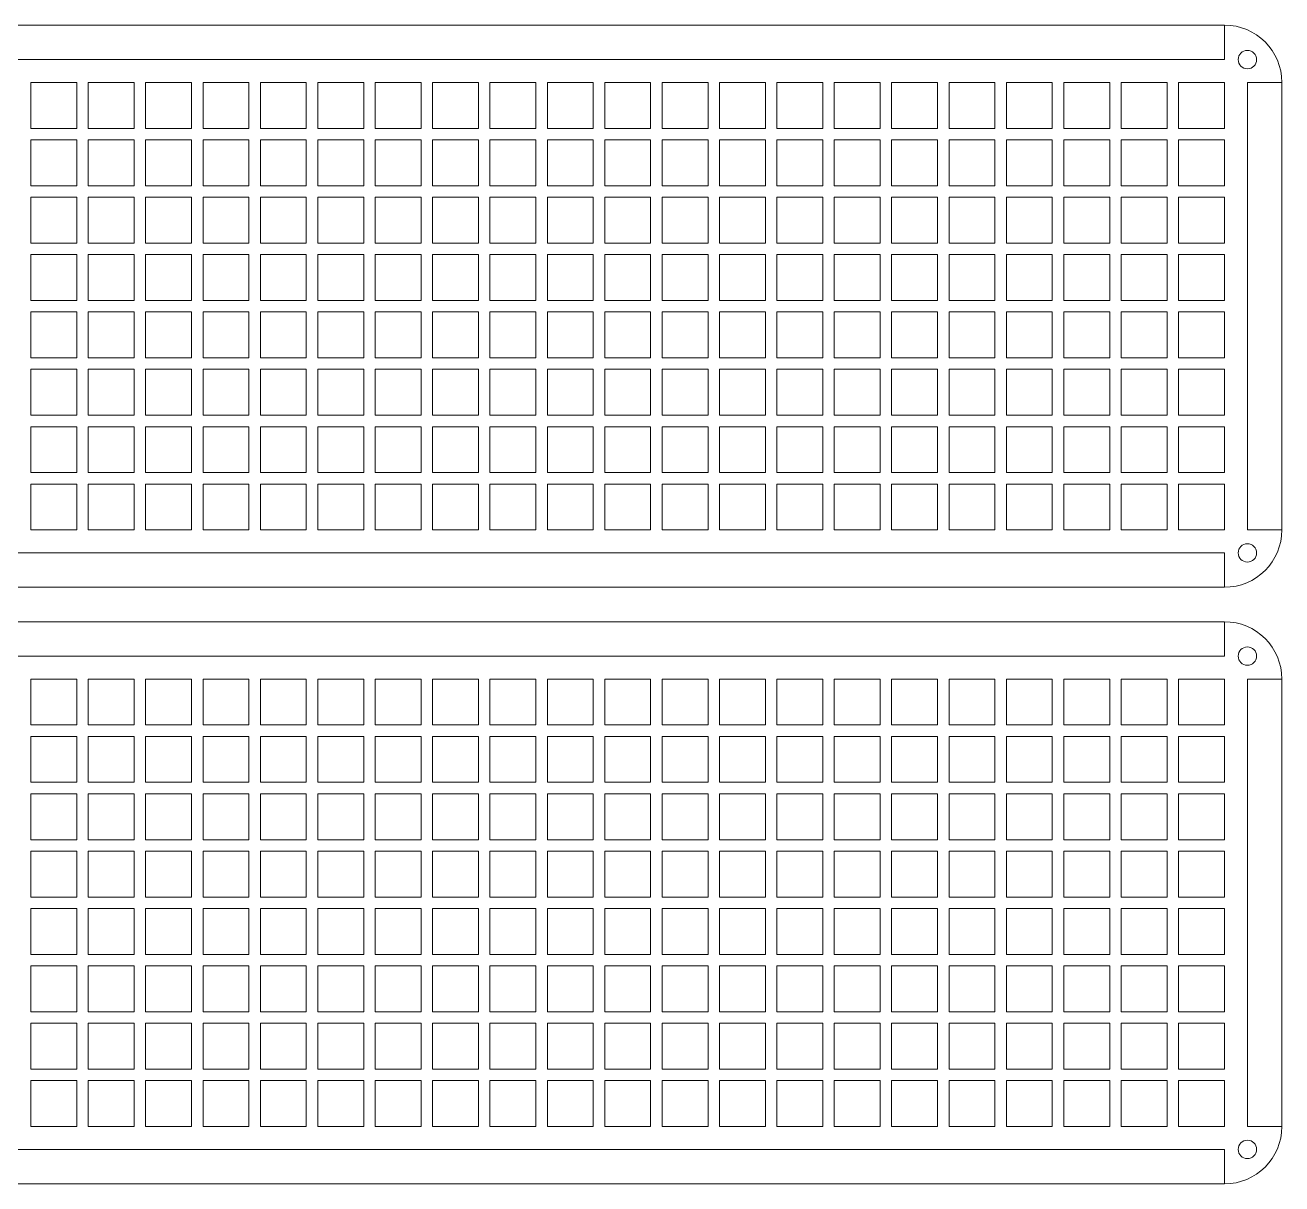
# Model space of a CAD drawing. Header units: millimetres. Extents: x -288 to -52, y -435 to 65.
# Drawn here: x -161.5 to -52, y -435 to -334 of the extents above; entities that cross this region are included whole.
import ezdxf

# ---------------------------------------------------------------- set-up
doc = ezdxf.new("R2010")
doc.units = ezdxf.units.MM
doc.header["$MEASUREMENT"] = 0
doc.layers.add('layer 1', color=7, linetype='Continuous')

msp = doc.modelspace()

# ---------------------------------------------------------------- linework, layer by layer
at = {"layer": 'layer 1', "color": 250, "lineweight": 20}
for points in [[(-161.0443, -343.0131), (-157.0443, -343.0131), (-157.0443, -339.0131), (-161.0443, -339.0131), (-161.0443, -343.0131)], [(-156.0443, -343.0131), (-152.0443, -343.0131), (-152.0443, -339.0131), (-156.0443, -339.0131), (-156.0443, -343.0131)], [(-151.0443, -343.0131), (-147.0443, -343.0131), (-147.0443, -339.0131), (-151.0443, -339.0131), (-151.0443, -343.0131)], [(-146.0443, -343.0131), (-142.0443, -343.0131), (-142.0443, -339.0131), (-146.0443, -339.0131), (-146.0443, -343.0131)], [(-141.0443, -343.0131), (-137.0443, -343.0131), (-137.0443, -339.0131), (-141.0443, -339.0131), (-141.0443, -343.0131)], [(-136.0443, -343.0131), (-132.0443, -343.0131), (-132.0443, -339.0131), (-136.0443, -339.0131), (-136.0443, -343.0131)], [(-136.0443, -343.0131), (-132.0443, -343.0131), (-132.0443, -339.0131), (-136.0443, -339.0131), (-136.0443, -343.0131)], [(-131.0443, -343.0131), (-127.0443, -343.0131), (-127.0443, -339.0131), (-131.0443, -339.0131), (-131.0443, -343.0131)], [(-126.0443, -343.0131), (-122.0443, -343.0131), (-122.0443, -339.0131), (-126.0443, -339.0131), (-126.0443, -343.0131)], [(-121.0443, -343.0131), (-117.0443, -343.0131), (-117.0443, -339.0131), (-121.0443, -339.0131), (-121.0443, -343.0131)], [(-116.0443, -343.0131), (-112.0443, -343.0131), (-112.0443, -339.0131), (-116.0443, -339.0131), (-116.0443, -343.0131)], [(-111.0443, -343.0131), (-107.0443, -343.0131), (-107.0443, -339.0131), (-111.0443, -339.0131), (-111.0443, -343.0131)], [(-106.0443, -343.0131), (-102.0443, -343.0131), (-102.0443, -339.0131), (-106.0443, -339.0131), (-106.0443, -343.0131)], [(-101.0443, -343.0131), (-97.0443, -343.0131), (-97.0443, -339.0131), (-101.0443, -339.0131), (-101.0443, -343.0131)], [(-96.0443, -343.0131), (-92.0443, -343.0131), (-92.0443, -339.0131), (-96.0443, -339.0131), (-96.0443, -343.0131)], [(-96.0443, -343.0131), (-92.0443, -343.0131), (-92.0443, -339.0131), (-96.0443, -339.0131), (-96.0443, -343.0131)], [(-91.0443, -343.0131), (-87.0443, -343.0131), (-87.0443, -339.0131), (-91.0443, -339.0131), (-91.0443, -343.0131)], [(-86.0443, -343.0131), (-82.0443, -343.0131), (-82.0443, -339.0131), (-86.0443, -339.0131), (-86.0443, -343.0131)], [(-81.0443, -343.0131), (-77.0443, -343.0131), (-77.0443, -339.0131), (-81.0443, -339.0131), (-81.0443, -343.0131)], [(-76.0443, -343.0131), (-72.0443, -343.0131), (-72.0443, -339.0131), (-76.0443, -339.0131), (-76.0443, -343.0131)], [(-71.0443, -343.0131), (-67.0443, -343.0131), (-67.0443, -339.0131), (-71.0443, -339.0131), (-71.0443, -343.0131)], [(-66.0443, -343.0131), (-62.0443, -343.0131), (-62.0443, -339.0131), (-66.0443, -339.0131), (-66.0443, -343.0131)], [(-61.0443, -343.0131), (-57.0443, -343.0131), (-57.0443, -339.0131), (-61.0443, -339.0131), (-61.0443, -343.0131)], [(-161.0443, -348.0131), (-157.0443, -348.0131), (-157.0443, -344.0131), (-161.0443, -344.0131), (-161.0443, -348.0131)], [(-156.0443, -348.0131), (-152.0443, -348.0131), (-152.0443, -344.0131), (-156.0443, -344.0131), (-156.0443, -348.0131)], [(-151.0443, -348.0131), (-147.0443, -348.0131), (-147.0443, -344.0131), (-151.0443, -344.0131), (-151.0443, -348.0131)], [(-146.0443, -348.0131), (-142.0443, -348.0131), (-142.0443, -344.0131), (-146.0443, -344.0131), (-146.0443, -348.0131)], [(-141.0443, -348.0131), (-137.0443, -348.0131), (-137.0443, -344.0131), (-141.0443, -344.0131), (-141.0443, -348.0131)], [(-136.0443, -348.0131), (-132.0443, -348.0131), (-132.0443, -344.0131), (-136.0443, -344.0131), (-136.0443, -348.0131)], [(-136.0443, -348.0131), (-132.0443, -348.0131), (-132.0443, -344.0131), (-136.0443, -344.0131), (-136.0443, -348.0131)], [(-131.0443, -348.0131), (-127.0443, -348.0131), (-127.0443, -344.0131), (-131.0443, -344.0131), (-131.0443, -348.0131)], [(-126.0443, -348.0131), (-122.0443, -348.0131), (-122.0443, -344.0131), (-126.0443, -344.0131), (-126.0443, -348.0131)], [(-121.0443, -348.0131), (-117.0443, -348.0131), (-117.0443, -344.0131), (-121.0443, -344.0131), (-121.0443, -348.0131)], [(-116.0443, -348.0131), (-112.0443, -348.0131), (-112.0443, -344.0131), (-116.0443, -344.0131), (-116.0443, -348.0131)], [(-111.0443, -348.0131), (-107.0443, -348.0131), (-107.0443, -344.0131), (-111.0443, -344.0131), (-111.0443, -348.0131)], [(-106.0443, -348.0131), (-102.0443, -348.0131), (-102.0443, -344.0131), (-106.0443, -344.0131), (-106.0443, -348.0131)], [(-101.0443, -348.0131), (-97.0443, -348.0131), (-97.0443, -344.0131), (-101.0443, -344.0131), (-101.0443, -348.0131)], [(-96.0443, -348.0131), (-92.0443, -348.0131), (-92.0443, -344.0131), (-96.0443, -344.0131), (-96.0443, -348.0131)], [(-96.0443, -348.0131), (-92.0443, -348.0131), (-92.0443, -344.0131), (-96.0443, -344.0131), (-96.0443, -348.0131)], [(-91.0443, -348.0131), (-87.0443, -348.0131), (-87.0443, -344.0131), (-91.0443, -344.0131), (-91.0443, -348.0131)], [(-86.0443, -348.0131), (-82.0443, -348.0131), (-82.0443, -344.0131), (-86.0443, -344.0131), (-86.0443, -348.0131)], [(-81.0443, -348.0131), (-77.0443, -348.0131), (-77.0443, -344.0131), (-81.0443, -344.0131), (-81.0443, -348.0131)], [(-76.0443, -348.0131), (-72.0443, -348.0131), (-72.0443, -344.0131), (-76.0443, -344.0131), (-76.0443, -348.0131)], [(-71.0443, -348.0131), (-67.0443, -348.0131), (-67.0443, -344.0131), (-71.0443, -344.0131), (-71.0443, -348.0131)], [(-66.0443, -348.0131), (-62.0443, -348.0131), (-62.0443, -344.0131), (-66.0443, -344.0131), (-66.0443, -348.0131)], [(-61.0443, -348.0131), (-57.0443, -348.0131), (-57.0443, -344.0131), (-61.0443, -344.0131), (-61.0443, -348.0131)], [(-161.0443, -353.0131), (-157.0443, -353.0131), (-157.0443, -349.0131), (-161.0443, -349.0131), (-161.0443, -353.0131)], [(-156.0443, -353.0131), (-152.0443, -353.0131), (-152.0443, -349.0131), (-156.0443, -349.0131), (-156.0443, -353.0131)], [(-151.0443, -353.0131), (-147.0443, -353.0131), (-147.0443, -349.0131), (-151.0443, -349.0131), (-151.0443, -353.0131)], [(-146.0443, -353.0131), (-142.0443, -353.0131), (-142.0443, -349.0131), (-146.0443, -349.0131), (-146.0443, -353.0131)], [(-141.0443, -353.0131), (-137.0443, -353.0131), (-137.0443, -349.0131), (-141.0443, -349.0131), (-141.0443, -353.0131)], [(-136.0443, -353.0131), (-132.0443, -353.0131), (-132.0443, -349.0131), (-136.0443, -349.0131), (-136.0443, -353.0131)], [(-136.0443, -353.0131), (-132.0443, -353.0131), (-132.0443, -349.0131), (-136.0443, -349.0131), (-136.0443, -353.0131)], [(-131.0443, -353.0131), (-127.0443, -353.0131), (-127.0443, -349.0131), (-131.0443, -349.0131), (-131.0443, -353.0131)], [(-126.0443, -353.0131), (-122.0443, -353.0131), (-122.0443, -349.0131), (-126.0443, -349.0131), (-126.0443, -353.0131)], [(-121.0443, -353.0131), (-117.0443, -353.0131), (-117.0443, -349.0131), (-121.0443, -349.0131), (-121.0443, -353.0131)], [(-116.0443, -353.0131), (-112.0443, -353.0131), (-112.0443, -349.0131), (-116.0443, -349.0131), (-116.0443, -353.0131)], [(-111.0443, -353.0131), (-107.0443, -353.0131), (-107.0443, -349.0131), (-111.0443, -349.0131), (-111.0443, -353.0131)], [(-106.0443, -353.0131), (-102.0443, -353.0131), (-102.0443, -349.0131), (-106.0443, -349.0131), (-106.0443, -353.0131)], [(-101.0443, -353.0131), (-97.0443, -353.0131), (-97.0443, -349.0131), (-101.0443, -349.0131), (-101.0443, -353.0131)], [(-96.0443, -353.0131), (-92.0443, -353.0131), (-92.0443, -349.0131), (-96.0443, -349.0131), (-96.0443, -353.0131)], [(-96.0443, -353.0131), (-92.0443, -353.0131), (-92.0443, -349.0131), (-96.0443, -349.0131), (-96.0443, -353.0131)], [(-91.0443, -353.0131), (-87.0443, -353.0131), (-87.0443, -349.0131), (-91.0443, -349.0131), (-91.0443, -353.0131)], [(-86.0443, -353.0131), (-82.0443, -353.0131), (-82.0443, -349.0131), (-86.0443, -349.0131), (-86.0443, -353.0131)], [(-81.0443, -353.0131), (-77.0443, -353.0131), (-77.0443, -349.0131), (-81.0443, -349.0131), (-81.0443, -353.0131)], [(-76.0443, -353.0131), (-72.0443, -353.0131), (-72.0443, -349.0131), (-76.0443, -349.0131), (-76.0443, -353.0131)], [(-71.0443, -353.0131), (-67.0443, -353.0131), (-67.0443, -349.0131), (-71.0443, -349.0131), (-71.0443, -353.0131)], [(-66.0443, -353.0131), (-62.0443, -353.0131), (-62.0443, -349.0131), (-66.0443, -349.0131), (-66.0443, -353.0131)], [(-61.0443, -353.0131), (-57.0443, -353.0131), (-57.0443, -349.0131), (-61.0443, -349.0131), (-61.0443, -353.0131)], [(-161.0443, -358.0131), (-157.0443, -358.0131), (-157.0443, -354.0131), (-161.0443, -354.0131), (-161.0443, -358.0131)], [(-156.0443, -358.0131), (-152.0443, -358.0131), (-152.0443, -354.0131), (-156.0443, -354.0131), (-156.0443, -358.0131)], [(-151.0443, -358.0131), (-147.0443, -358.0131), (-147.0443, -354.0131), (-151.0443, -354.0131), (-151.0443, -358.0131)], [(-146.0443, -358.0131), (-142.0443, -358.0131), (-142.0443, -354.0131), (-146.0443, -354.0131), (-146.0443, -358.0131)], [(-141.0443, -358.0131), (-137.0443, -358.0131), (-137.0443, -354.0131), (-141.0443, -354.0131), (-141.0443, -358.0131)], [(-136.0443, -358.0131), (-132.0443, -358.0131), (-132.0443, -354.0131), (-136.0443, -354.0131), (-136.0443, -358.0131)], [(-136.0443, -358.0131), (-132.0443, -358.0131), (-132.0443, -354.0131), (-136.0443, -354.0131), (-136.0443, -358.0131)], [(-131.0443, -358.0131), (-127.0443, -358.0131), (-127.0443, -354.0131), (-131.0443, -354.0131), (-131.0443, -358.0131)], [(-126.0443, -358.0131), (-122.0443, -358.0131), (-122.0443, -354.0131), (-126.0443, -354.0131), (-126.0443, -358.0131)], [(-121.0443, -358.0131), (-117.0443, -358.0131), (-117.0443, -354.0131), (-121.0443, -354.0131), (-121.0443, -358.0131)], [(-116.0443, -358.0131), (-112.0443, -358.0131), (-112.0443, -354.0131), (-116.0443, -354.0131), (-116.0443, -358.0131)], [(-111.0443, -358.0131), (-107.0443, -358.0131), (-107.0443, -354.0131), (-111.0443, -354.0131), (-111.0443, -358.0131)], [(-106.0443, -358.0131), (-102.0443, -358.0131), (-102.0443, -354.0131), (-106.0443, -354.0131), (-106.0443, -358.0131)], [(-101.0443, -358.0131), (-97.0443, -358.0131), (-97.0443, -354.0131), (-101.0443, -354.0131), (-101.0443, -358.0131)], [(-96.0443, -358.0131), (-92.0443, -358.0131), (-92.0443, -354.0131), (-96.0443, -354.0131), (-96.0443, -358.0131)], [(-96.0443, -358.0131), (-92.0443, -358.0131), (-92.0443, -354.0131), (-96.0443, -354.0131), (-96.0443, -358.0131)], [(-91.0443, -358.0131), (-87.0443, -358.0131), (-87.0443, -354.0131), (-91.0443, -354.0131), (-91.0443, -358.0131)], [(-86.0443, -358.0131), (-82.0443, -358.0131), (-82.0443, -354.0131), (-86.0443, -354.0131), (-86.0443, -358.0131)], [(-81.0443, -358.0131), (-77.0443, -358.0131), (-77.0443, -354.0131), (-81.0443, -354.0131), (-81.0443, -358.0131)], [(-76.0443, -358.0131), (-72.0443, -358.0131), (-72.0443, -354.0131), (-76.0443, -354.0131), (-76.0443, -358.0131)], [(-71.0443, -358.0131), (-67.0443, -358.0131), (-67.0443, -354.0131), (-71.0443, -354.0131), (-71.0443, -358.0131)], [(-66.0443, -358.0131), (-62.0443, -358.0131), (-62.0443, -354.0131), (-66.0443, -354.0131), (-66.0443, -358.0131)], [(-61.0443, -358.0131), (-57.0443, -358.0131), (-57.0443, -354.0131), (-61.0443, -354.0131), (-61.0443, -358.0131)], [(-161.0443, -363.0131), (-157.0443, -363.0131), (-157.0443, -359.0131), (-161.0443, -359.0131), (-161.0443, -363.0131)], [(-156.0443, -363.0131), (-152.0443, -363.0131), (-152.0443, -359.0131), (-156.0443, -359.0131), (-156.0443, -363.0131)], [(-151.0443, -363.0131), (-147.0443, -363.0131), (-147.0443, -359.0131), (-151.0443, -359.0131), (-151.0443, -363.0131)], [(-146.0443, -363.0131), (-142.0443, -363.0131), (-142.0443, -359.0131), (-146.0443, -359.0131), (-146.0443, -363.0131)], [(-141.0443, -363.0131), (-137.0443, -363.0131), (-137.0443, -359.0131), (-141.0443, -359.0131), (-141.0443, -363.0131)], [(-136.0443, -363.0131), (-132.0443, -363.0131), (-132.0443, -359.0131), (-136.0443, -359.0131), (-136.0443, -363.0131)], [(-136.0443, -363.0131), (-132.0443, -363.0131), (-132.0443, -359.0131), (-136.0443, -359.0131), (-136.0443, -363.0131)], [(-131.0443, -363.0131), (-127.0443, -363.0131), (-127.0443, -359.0131), (-131.0443, -359.0131), (-131.0443, -363.0131)], [(-126.0443, -363.0131), (-122.0443, -363.0131), (-122.0443, -359.0131), (-126.0443, -359.0131), (-126.0443, -363.0131)], [(-121.0443, -363.0131), (-117.0443, -363.0131), (-117.0443, -359.0131), (-121.0443, -359.0131), (-121.0443, -363.0131)], [(-116.0443, -363.0131), (-112.0443, -363.0131), (-112.0443, -359.0131), (-116.0443, -359.0131), (-116.0443, -363.0131)], [(-111.0443, -363.0131), (-107.0443, -363.0131), (-107.0443, -359.0131), (-111.0443, -359.0131), (-111.0443, -363.0131)], [(-106.0443, -363.0131), (-102.0443, -363.0131), (-102.0443, -359.0131), (-106.0443, -359.0131), (-106.0443, -363.0131)], [(-101.0443, -363.0131), (-97.0443, -363.0131), (-97.0443, -359.0131), (-101.0443, -359.0131), (-101.0443, -363.0131)], [(-96.0443, -363.0131), (-92.0443, -363.0131), (-92.0443, -359.0131), (-96.0443, -359.0131), (-96.0443, -363.0131)], [(-96.0443, -363.0131), (-92.0443, -363.0131), (-92.0443, -359.0131), (-96.0443, -359.0131), (-96.0443, -363.0131)], [(-91.0443, -363.0131), (-87.0443, -363.0131), (-87.0443, -359.0131), (-91.0443, -359.0131), (-91.0443, -363.0131)], [(-86.0443, -363.0131), (-82.0443, -363.0131), (-82.0443, -359.0131), (-86.0443, -359.0131), (-86.0443, -363.0131)], [(-81.0443, -363.0131), (-77.0443, -363.0131), (-77.0443, -359.0131), (-81.0443, -359.0131), (-81.0443, -363.0131)], [(-76.0443, -363.0131), (-72.0443, -363.0131), (-72.0443, -359.0131), (-76.0443, -359.0131), (-76.0443, -363.0131)], [(-71.0443, -363.0131), (-67.0443, -363.0131), (-67.0443, -359.0131), (-71.0443, -359.0131), (-71.0443, -363.0131)], [(-66.0443, -363.0131), (-62.0443, -363.0131), (-62.0443, -359.0131), (-66.0443, -359.0131), (-66.0443, -363.0131)], [(-61.0443, -363.0131), (-57.0443, -363.0131), (-57.0443, -359.0131), (-61.0443, -359.0131), (-61.0443, -363.0131)], [(-161.0443, -368.0131), (-157.0443, -368.0131), (-157.0443, -364.0131), (-161.0443, -364.0131), (-161.0443, -368.0131)], [(-156.0443, -368.0131), (-152.0443, -368.0131), (-152.0443, -364.0131), (-156.0443, -364.0131), (-156.0443, -368.0131)], [(-151.0443, -368.0131), (-147.0443, -368.0131), (-147.0443, -364.0131), (-151.0443, -364.0131), (-151.0443, -368.0131)], [(-146.0443, -368.0131), (-142.0443, -368.0131), (-142.0443, -364.0131), (-146.0443, -364.0131), (-146.0443, -368.0131)], [(-141.0443, -368.0131), (-137.0443, -368.0131), (-137.0443, -364.0131), (-141.0443, -364.0131), (-141.0443, -368.0131)], [(-136.0443, -368.0131), (-132.0443, -368.0131), (-132.0443, -364.0131), (-136.0443, -364.0131), (-136.0443, -368.0131)], [(-136.0443, -368.0131), (-132.0443, -368.0131), (-132.0443, -364.0131), (-136.0443, -364.0131), (-136.0443, -368.0131)], [(-131.0443, -368.0131), (-127.0443, -368.0131), (-127.0443, -364.0131), (-131.0443, -364.0131), (-131.0443, -368.0131)], [(-126.0443, -368.0131), (-122.0443, -368.0131), (-122.0443, -364.0131), (-126.0443, -364.0131), (-126.0443, -368.0131)], [(-121.0443, -368.0131), (-117.0443, -368.0131), (-117.0443, -364.0131), (-121.0443, -364.0131), (-121.0443, -368.0131)], [(-116.0443, -368.0131), (-112.0443, -368.0131), (-112.0443, -364.0131), (-116.0443, -364.0131), (-116.0443, -368.0131)], [(-111.0443, -368.0131), (-107.0443, -368.0131), (-107.0443, -364.0131), (-111.0443, -364.0131), (-111.0443, -368.0131)], [(-106.0443, -368.0131), (-102.0443, -368.0131), (-102.0443, -364.0131), (-106.0443, -364.0131), (-106.0443, -368.0131)], [(-101.0443, -368.0131), (-97.0443, -368.0131), (-97.0443, -364.0131), (-101.0443, -364.0131), (-101.0443, -368.0131)], [(-96.0443, -368.0131), (-92.0443, -368.0131), (-92.0443, -364.0131), (-96.0443, -364.0131), (-96.0443, -368.0131)], [(-96.0443, -368.0131), (-92.0443, -368.0131), (-92.0443, -364.0131), (-96.0443, -364.0131), (-96.0443, -368.0131)], [(-91.0443, -368.0131), (-87.0443, -368.0131), (-87.0443, -364.0131), (-91.0443, -364.0131), (-91.0443, -368.0131)], [(-86.0443, -368.0131), (-82.0443, -368.0131), (-82.0443, -364.0131), (-86.0443, -364.0131), (-86.0443, -368.0131)], [(-81.0443, -368.0131), (-77.0443, -368.0131), (-77.0443, -364.0131), (-81.0443, -364.0131), (-81.0443, -368.0131)], [(-76.0443, -368.0131), (-72.0443, -368.0131), (-72.0443, -364.0131), (-76.0443, -364.0131), (-76.0443, -368.0131)], [(-71.0443, -368.0131), (-67.0443, -368.0131), (-67.0443, -364.0131), (-71.0443, -364.0131), (-71.0443, -368.0131)], [(-66.0443, -368.0131), (-62.0443, -368.0131), (-62.0443, -364.0131), (-66.0443, -364.0131), (-66.0443, -368.0131)], [(-61.0443, -368.0131), (-57.0443, -368.0131), (-57.0443, -364.0131), (-61.0443, -364.0131), (-61.0443, -368.0131)], [(-161.0443, -373.0131), (-157.0443, -373.0131), (-157.0443, -369.0131), (-161.0443, -369.0131), (-161.0443, -373.0131)], [(-156.0443, -373.0131), (-152.0443, -373.0131), (-152.0443, -369.0131), (-156.0443, -369.0131), (-156.0443, -373.0131)], [(-151.0443, -373.0131), (-147.0443, -373.0131), (-147.0443, -369.0131), (-151.0443, -369.0131), (-151.0443, -373.0131)], [(-146.0443, -373.0131), (-142.0443, -373.0131), (-142.0443, -369.0131), (-146.0443, -369.0131), (-146.0443, -373.0131)], [(-141.0443, -373.0131), (-137.0443, -373.0131), (-137.0443, -369.0131), (-141.0443, -369.0131), (-141.0443, -373.0131)], [(-136.0443, -373.0131), (-132.0443, -373.0131), (-132.0443, -369.0131), (-136.0443, -369.0131), (-136.0443, -373.0131)], [(-136.0443, -373.0131), (-132.0443, -373.0131), (-132.0443, -369.0131), (-136.0443, -369.0131), (-136.0443, -373.0131)], [(-131.0443, -373.0131), (-127.0443, -373.0131), (-127.0443, -369.0131), (-131.0443, -369.0131), (-131.0443, -373.0131)], [(-126.0443, -373.0131), (-122.0443, -373.0131), (-122.0443, -369.0131), (-126.0443, -369.0131), (-126.0443, -373.0131)], [(-121.0443, -373.0131), (-117.0443, -373.0131), (-117.0443, -369.0131), (-121.0443, -369.0131), (-121.0443, -373.0131)], [(-116.0443, -373.0131), (-112.0443, -373.0131), (-112.0443, -369.0131), (-116.0443, -369.0131), (-116.0443, -373.0131)], [(-111.0443, -373.0131), (-107.0443, -373.0131), (-107.0443, -369.0131), (-111.0443, -369.0131), (-111.0443, -373.0131)], [(-106.0443, -373.0131), (-102.0443, -373.0131), (-102.0443, -369.0131), (-106.0443, -369.0131), (-106.0443, -373.0131)], [(-101.0443, -373.0131), (-97.0443, -373.0131), (-97.0443, -369.0131), (-101.0443, -369.0131), (-101.0443, -373.0131)], [(-96.0443, -373.0131), (-92.0443, -373.0131), (-92.0443, -369.0131), (-96.0443, -369.0131), (-96.0443, -373.0131)], [(-96.0443, -373.0131), (-92.0443, -373.0131), (-92.0443, -369.0131), (-96.0443, -369.0131), (-96.0443, -373.0131)], [(-91.0443, -373.0131), (-87.0443, -373.0131), (-87.0443, -369.0131), (-91.0443, -369.0131), (-91.0443, -373.0131)], [(-86.0443, -373.0131), (-82.0443, -373.0131), (-82.0443, -369.0131), (-86.0443, -369.0131), (-86.0443, -373.0131)], [(-81.0443, -373.0131), (-77.0443, -373.0131), (-77.0443, -369.0131), (-81.0443, -369.0131), (-81.0443, -373.0131)], [(-76.0443, -373.0131), (-72.0443, -373.0131), (-72.0443, -369.0131), (-76.0443, -369.0131), (-76.0443, -373.0131)], [(-71.0443, -373.0131), (-67.0443, -373.0131), (-67.0443, -369.0131), (-71.0443, -369.0131), (-71.0443, -373.0131)], [(-66.0443, -373.0131), (-62.0443, -373.0131), (-62.0443, -369.0131), (-66.0443, -369.0131), (-66.0443, -373.0131)], [(-61.0443, -373.0131), (-57.0443, -373.0131), (-57.0443, -369.0131), (-61.0443, -369.0131), (-61.0443, -373.0131)], [(-161.0443, -378.0131), (-157.0443, -378.0131), (-157.0443, -374.0131), (-161.0443, -374.0131), (-161.0443, -378.0131)], [(-156.0443, -378.0131), (-152.0443, -378.0131), (-152.0443, -374.0131), (-156.0443, -374.0131), (-156.0443, -378.0131)], [(-151.0443, -378.0131), (-147.0443, -378.0131), (-147.0443, -374.0131), (-151.0443, -374.0131), (-151.0443, -378.0131)], [(-146.0443, -378.0131), (-142.0443, -378.0131), (-142.0443, -374.0131), (-146.0443, -374.0131), (-146.0443, -378.0131)], [(-141.0443, -378.0131), (-137.0443, -378.0131), (-137.0443, -374.0131), (-141.0443, -374.0131), (-141.0443, -378.0131)], [(-136.0443, -378.0131), (-132.0443, -378.0131), (-132.0443, -374.0131), (-136.0443, -374.0131), (-136.0443, -378.0131)], [(-136.0443, -378.0131), (-132.0443, -378.0131), (-132.0443, -374.0131), (-136.0443, -374.0131), (-136.0443, -378.0131)], [(-131.0443, -378.0131), (-127.0443, -378.0131), (-127.0443, -374.0131), (-131.0443, -374.0131), (-131.0443, -378.0131)], [(-126.0443, -378.0131), (-122.0443, -378.0131), (-122.0443, -374.0131), (-126.0443, -374.0131), (-126.0443, -378.0131)], [(-121.0443, -378.0131), (-117.0443, -378.0131), (-117.0443, -374.0131), (-121.0443, -374.0131), (-121.0443, -378.0131)], [(-116.0443, -378.0131), (-112.0443, -378.0131), (-112.0443, -374.0131), (-116.0443, -374.0131), (-116.0443, -378.0131)], [(-111.0443, -378.0131), (-107.0443, -378.0131), (-107.0443, -374.0131), (-111.0443, -374.0131), (-111.0443, -378.0131)], [(-106.0443, -378.0131), (-102.0443, -378.0131), (-102.0443, -374.0131), (-106.0443, -374.0131), (-106.0443, -378.0131)], [(-101.0443, -378.0131), (-97.0443, -378.0131), (-97.0443, -374.0131), (-101.0443, -374.0131), (-101.0443, -378.0131)], [(-96.0443, -378.0131), (-92.0443, -378.0131), (-92.0443, -374.0131), (-96.0443, -374.0131), (-96.0443, -378.0131)], [(-96.0443, -378.0131), (-92.0443, -378.0131), (-92.0443, -374.0131), (-96.0443, -374.0131), (-96.0443, -378.0131)], [(-91.0443, -378.0131), (-87.0443, -378.0131), (-87.0443, -374.0131), (-91.0443, -374.0131), (-91.0443, -378.0131)], [(-86.0443, -378.0131), (-82.0443, -378.0131), (-82.0443, -374.0131), (-86.0443, -374.0131), (-86.0443, -378.0131)], [(-81.0443, -378.0131), (-77.0443, -378.0131), (-77.0443, -374.0131), (-81.0443, -374.0131), (-81.0443, -378.0131)], [(-76.0443, -378.0131), (-72.0443, -378.0131), (-72.0443, -374.0131), (-76.0443, -374.0131), (-76.0443, -378.0131)], [(-71.0443, -378.0131), (-67.0443, -378.0131), (-67.0443, -374.0131), (-71.0443, -374.0131), (-71.0443, -378.0131)], [(-66.0443, -378.0131), (-62.0443, -378.0131), (-62.0443, -374.0131), (-66.0443, -374.0131), (-66.0443, -378.0131)], [(-61.0443, -378.0131), (-57.0443, -378.0131), (-57.0443, -374.0131), (-61.0443, -374.0131), (-61.0443, -378.0131)], [(-161.0443, -395.0131), (-157.0443, -395.0131), (-157.0443, -391.0131), (-161.0443, -391.0131), (-161.0443, -395.0131)], [(-156.0443, -395.0131), (-152.0443, -395.0131), (-152.0443, -391.0131), (-156.0443, -391.0131), (-156.0443, -395.0131)], [(-151.0443, -395.0131), (-147.0443, -395.0131), (-147.0443, -391.0131), (-151.0443, -391.0131), (-151.0443, -395.0131)], [(-146.0443, -395.0131), (-142.0443, -395.0131), (-142.0443, -391.0131), (-146.0443, -391.0131), (-146.0443, -395.0131)], [(-141.0443, -395.0131), (-137.0443, -395.0131), (-137.0443, -391.0131), (-141.0443, -391.0131), (-141.0443, -395.0131)], [(-136.0443, -395.0131), (-132.0443, -395.0131), (-132.0443, -391.0131), (-136.0443, -391.0131), (-136.0443, -395.0131)], [(-136.0443, -395.0131), (-132.0443, -395.0131), (-132.0443, -391.0131), (-136.0443, -391.0131), (-136.0443, -395.0131)], [(-131.0443, -395.0131), (-127.0443, -395.0131), (-127.0443, -391.0131), (-131.0443, -391.0131), (-131.0443, -395.0131)], [(-126.0443, -395.0131), (-122.0443, -395.0131), (-122.0443, -391.0131), (-126.0443, -391.0131), (-126.0443, -395.0131)], [(-121.0443, -395.0131), (-117.0443, -395.0131), (-117.0443, -391.0131), (-121.0443, -391.0131), (-121.0443, -395.0131)], [(-116.0443, -395.0131), (-112.0443, -395.0131), (-112.0443, -391.0131), (-116.0443, -391.0131), (-116.0443, -395.0131)], [(-111.0443, -395.0131), (-107.0443, -395.0131), (-107.0443, -391.0131), (-111.0443, -391.0131), (-111.0443, -395.0131)], [(-106.0443, -395.0131), (-102.0443, -395.0131), (-102.0443, -391.0131), (-106.0443, -391.0131), (-106.0443, -395.0131)], [(-101.0443, -395.0131), (-97.0443, -395.0131), (-97.0443, -391.0131), (-101.0443, -391.0131), (-101.0443, -395.0131)], [(-96.0443, -395.0131), (-92.0443, -395.0131), (-92.0443, -391.0131), (-96.0443, -391.0131), (-96.0443, -395.0131)], [(-96.0443, -395.0131), (-92.0443, -395.0131), (-92.0443, -391.0131), (-96.0443, -391.0131), (-96.0443, -395.0131)], [(-91.0443, -395.0131), (-87.0443, -395.0131), (-87.0443, -391.0131), (-91.0443, -391.0131), (-91.0443, -395.0131)], [(-86.0443, -395.0131), (-82.0443, -395.0131), (-82.0443, -391.0131), (-86.0443, -391.0131), (-86.0443, -395.0131)], [(-81.0443, -395.0131), (-77.0443, -395.0131), (-77.0443, -391.0131), (-81.0443, -391.0131), (-81.0443, -395.0131)], [(-76.0443, -395.0131), (-72.0443, -395.0131), (-72.0443, -391.0131), (-76.0443, -391.0131), (-76.0443, -395.0131)], [(-71.0443, -395.0131), (-67.0443, -395.0131), (-67.0443, -391.0131), (-71.0443, -391.0131), (-71.0443, -395.0131)], [(-66.0443, -395.0131), (-62.0443, -395.0131), (-62.0443, -391.0131), (-66.0443, -391.0131), (-66.0443, -395.0131)], [(-61.0443, -395.0131), (-57.0443, -395.0131), (-57.0443, -391.0131), (-61.0443, -391.0131), (-61.0443, -395.0131)], [(-161.0443, -400.0131), (-157.0443, -400.0131), (-157.0443, -396.0131), (-161.0443, -396.0131), (-161.0443, -400.0131)], [(-156.0443, -400.0131), (-152.0443, -400.0131), (-152.0443, -396.0131), (-156.0443, -396.0131), (-156.0443, -400.0131)], [(-151.0443, -400.0131), (-147.0443, -400.0131), (-147.0443, -396.0131), (-151.0443, -396.0131), (-151.0443, -400.0131)], [(-146.0443, -400.0131), (-142.0443, -400.0131), (-142.0443, -396.0131), (-146.0443, -396.0131), (-146.0443, -400.0131)], [(-141.0443, -400.0131), (-137.0443, -400.0131), (-137.0443, -396.0131), (-141.0443, -396.0131), (-141.0443, -400.0131)], [(-136.0443, -400.0131), (-132.0443, -400.0131), (-132.0443, -396.0131), (-136.0443, -396.0131), (-136.0443, -400.0131)], [(-136.0443, -400.0131), (-132.0443, -400.0131), (-132.0443, -396.0131), (-136.0443, -396.0131), (-136.0443, -400.0131)], [(-131.0443, -400.0131), (-127.0443, -400.0131), (-127.0443, -396.0131), (-131.0443, -396.0131), (-131.0443, -400.0131)], [(-126.0443, -400.0131), (-122.0443, -400.0131), (-122.0443, -396.0131), (-126.0443, -396.0131), (-126.0443, -400.0131)], [(-121.0443, -400.0131), (-117.0443, -400.0131), (-117.0443, -396.0131), (-121.0443, -396.0131), (-121.0443, -400.0131)], [(-116.0443, -400.0131), (-112.0443, -400.0131), (-112.0443, -396.0131), (-116.0443, -396.0131), (-116.0443, -400.0131)], [(-111.0443, -400.0131), (-107.0443, -400.0131), (-107.0443, -396.0131), (-111.0443, -396.0131), (-111.0443, -400.0131)], [(-106.0443, -400.0131), (-102.0443, -400.0131), (-102.0443, -396.0131), (-106.0443, -396.0131), (-106.0443, -400.0131)], [(-101.0443, -400.0131), (-97.0443, -400.0131), (-97.0443, -396.0131), (-101.0443, -396.0131), (-101.0443, -400.0131)], [(-96.0443, -400.0131), (-92.0443, -400.0131), (-92.0443, -396.0131), (-96.0443, -396.0131), (-96.0443, -400.0131)], [(-96.0443, -400.0131), (-92.0443, -400.0131), (-92.0443, -396.0131), (-96.0443, -396.0131), (-96.0443, -400.0131)], [(-91.0443, -400.0131), (-87.0443, -400.0131), (-87.0443, -396.0131), (-91.0443, -396.0131), (-91.0443, -400.0131)], [(-86.0443, -400.0131), (-82.0443, -400.0131), (-82.0443, -396.0131), (-86.0443, -396.0131), (-86.0443, -400.0131)], [(-81.0443, -400.0131), (-77.0443, -400.0131), (-77.0443, -396.0131), (-81.0443, -396.0131), (-81.0443, -400.0131)], [(-76.0443, -400.0131), (-72.0443, -400.0131), (-72.0443, -396.0131), (-76.0443, -396.0131), (-76.0443, -400.0131)], [(-71.0443, -400.0131), (-67.0443, -400.0131), (-67.0443, -396.0131), (-71.0443, -396.0131), (-71.0443, -400.0131)], [(-66.0443, -400.0131), (-62.0443, -400.0131), (-62.0443, -396.0131), (-66.0443, -396.0131), (-66.0443, -400.0131)], [(-61.0443, -400.0131), (-57.0443, -400.0131), (-57.0443, -396.0131), (-61.0443, -396.0131), (-61.0443, -400.0131)], [(-161.0443, -405.0131), (-157.0443, -405.0131), (-157.0443, -401.0131), (-161.0443, -401.0131), (-161.0443, -405.0131)], [(-156.0443, -405.0131), (-152.0443, -405.0131), (-152.0443, -401.0131), (-156.0443, -401.0131), (-156.0443, -405.0131)], [(-151.0443, -405.0131), (-147.0443, -405.0131), (-147.0443, -401.0131), (-151.0443, -401.0131), (-151.0443, -405.0131)], [(-146.0443, -405.0131), (-142.0443, -405.0131), (-142.0443, -401.0131), (-146.0443, -401.0131), (-146.0443, -405.0131)], [(-141.0443, -405.0131), (-137.0443, -405.0131), (-137.0443, -401.0131), (-141.0443, -401.0131), (-141.0443, -405.0131)], [(-136.0443, -405.0131), (-132.0443, -405.0131), (-132.0443, -401.0131), (-136.0443, -401.0131), (-136.0443, -405.0131)], [(-136.0443, -405.0131), (-132.0443, -405.0131), (-132.0443, -401.0131), (-136.0443, -401.0131), (-136.0443, -405.0131)], [(-131.0443, -405.0131), (-127.0443, -405.0131), (-127.0443, -401.0131), (-131.0443, -401.0131), (-131.0443, -405.0131)], [(-126.0443, -405.0131), (-122.0443, -405.0131), (-122.0443, -401.0131), (-126.0443, -401.0131), (-126.0443, -405.0131)], [(-121.0443, -405.0131), (-117.0443, -405.0131), (-117.0443, -401.0131), (-121.0443, -401.0131), (-121.0443, -405.0131)], [(-116.0443, -405.0131), (-112.0443, -405.0131), (-112.0443, -401.0131), (-116.0443, -401.0131), (-116.0443, -405.0131)], [(-111.0443, -405.0131), (-107.0443, -405.0131), (-107.0443, -401.0131), (-111.0443, -401.0131), (-111.0443, -405.0131)], [(-106.0443, -405.0131), (-102.0443, -405.0131), (-102.0443, -401.0131), (-106.0443, -401.0131), (-106.0443, -405.0131)], [(-101.0443, -405.0131), (-97.0443, -405.0131), (-97.0443, -401.0131), (-101.0443, -401.0131), (-101.0443, -405.0131)], [(-96.0443, -405.0131), (-92.0443, -405.0131), (-92.0443, -401.0131), (-96.0443, -401.0131), (-96.0443, -405.0131)], [(-96.0443, -405.0131), (-92.0443, -405.0131), (-92.0443, -401.0131), (-96.0443, -401.0131), (-96.0443, -405.0131)], [(-91.0443, -405.0131), (-87.0443, -405.0131), (-87.0443, -401.0131), (-91.0443, -401.0131), (-91.0443, -405.0131)], [(-86.0443, -405.0131), (-82.0443, -405.0131), (-82.0443, -401.0131), (-86.0443, -401.0131), (-86.0443, -405.0131)], [(-81.0443, -405.0131), (-77.0443, -405.0131), (-77.0443, -401.0131), (-81.0443, -401.0131), (-81.0443, -405.0131)], [(-76.0443, -405.0131), (-72.0443, -405.0131), (-72.0443, -401.0131), (-76.0443, -401.0131), (-76.0443, -405.0131)], [(-71.0443, -405.0131), (-67.0443, -405.0131), (-67.0443, -401.0131), (-71.0443, -401.0131), (-71.0443, -405.0131)], [(-66.0443, -405.0131), (-62.0443, -405.0131), (-62.0443, -401.0131), (-66.0443, -401.0131), (-66.0443, -405.0131)], [(-61.0443, -405.0131), (-57.0443, -405.0131), (-57.0443, -401.0131), (-61.0443, -401.0131), (-61.0443, -405.0131)], [(-161.0443, -410.0131), (-157.0443, -410.0131), (-157.0443, -406.0131), (-161.0443, -406.0131), (-161.0443, -410.0131)], [(-156.0443, -410.0131), (-152.0443, -410.0131), (-152.0443, -406.0131), (-156.0443, -406.0131), (-156.0443, -410.0131)], [(-151.0443, -410.0131), (-147.0443, -410.0131), (-147.0443, -406.0131), (-151.0443, -406.0131), (-151.0443, -410.0131)], [(-146.0443, -410.0131), (-142.0443, -410.0131), (-142.0443, -406.0131), (-146.0443, -406.0131), (-146.0443, -410.0131)], [(-141.0443, -410.0131), (-137.0443, -410.0131), (-137.0443, -406.0131), (-141.0443, -406.0131), (-141.0443, -410.0131)], [(-136.0443, -410.0131), (-132.0443, -410.0131), (-132.0443, -406.0131), (-136.0443, -406.0131), (-136.0443, -410.0131)], [(-136.0443, -410.0131), (-132.0443, -410.0131), (-132.0443, -406.0131), (-136.0443, -406.0131), (-136.0443, -410.0131)], [(-131.0443, -410.0131), (-127.0443, -410.0131), (-127.0443, -406.0131), (-131.0443, -406.0131), (-131.0443, -410.0131)], [(-126.0443, -410.0131), (-122.0443, -410.0131), (-122.0443, -406.0131), (-126.0443, -406.0131), (-126.0443, -410.0131)], [(-121.0443, -410.0131), (-117.0443, -410.0131), (-117.0443, -406.0131), (-121.0443, -406.0131), (-121.0443, -410.0131)], [(-116.0443, -410.0131), (-112.0443, -410.0131), (-112.0443, -406.0131), (-116.0443, -406.0131), (-116.0443, -410.0131)], [(-111.0443, -410.0131), (-107.0443, -410.0131), (-107.0443, -406.0131), (-111.0443, -406.0131), (-111.0443, -410.0131)], [(-106.0443, -410.0131), (-102.0443, -410.0131), (-102.0443, -406.0131), (-106.0443, -406.0131), (-106.0443, -410.0131)], [(-101.0443, -410.0131), (-97.0443, -410.0131), (-97.0443, -406.0131), (-101.0443, -406.0131), (-101.0443, -410.0131)], [(-96.0443, -410.0131), (-92.0443, -410.0131), (-92.0443, -406.0131), (-96.0443, -406.0131), (-96.0443, -410.0131)], [(-96.0443, -410.0131), (-92.0443, -410.0131), (-92.0443, -406.0131), (-96.0443, -406.0131), (-96.0443, -410.0131)], [(-91.0443, -410.0131), (-87.0443, -410.0131), (-87.0443, -406.0131), (-91.0443, -406.0131), (-91.0443, -410.0131)], [(-86.0443, -410.0131), (-82.0443, -410.0131), (-82.0443, -406.0131), (-86.0443, -406.0131), (-86.0443, -410.0131)], [(-81.0443, -410.0131), (-77.0443, -410.0131), (-77.0443, -406.0131), (-81.0443, -406.0131), (-81.0443, -410.0131)], [(-76.0443, -410.0131), (-72.0443, -410.0131), (-72.0443, -406.0131), (-76.0443, -406.0131), (-76.0443, -410.0131)], [(-71.0443, -410.0131), (-67.0443, -410.0131), (-67.0443, -406.0131), (-71.0443, -406.0131), (-71.0443, -410.0131)], [(-66.0443, -410.0131), (-62.0443, -410.0131), (-62.0443, -406.0131), (-66.0443, -406.0131), (-66.0443, -410.0131)], [(-61.0443, -410.0131), (-57.0443, -410.0131), (-57.0443, -406.0131), (-61.0443, -406.0131), (-61.0443, -410.0131)], [(-161.0443, -415.0131), (-157.0443, -415.0131), (-157.0443, -411.0131), (-161.0443, -411.0131), (-161.0443, -415.0131)], [(-156.0443, -415.0131), (-152.0443, -415.0131), (-152.0443, -411.0131), (-156.0443, -411.0131), (-156.0443, -415.0131)], [(-151.0443, -415.0131), (-147.0443, -415.0131), (-147.0443, -411.0131), (-151.0443, -411.0131), (-151.0443, -415.0131)], [(-146.0443, -415.0131), (-142.0443, -415.0131), (-142.0443, -411.0131), (-146.0443, -411.0131), (-146.0443, -415.0131)], [(-141.0443, -415.0131), (-137.0443, -415.0131), (-137.0443, -411.0131), (-141.0443, -411.0131), (-141.0443, -415.0131)], [(-136.0443, -415.0131), (-132.0443, -415.0131), (-132.0443, -411.0131), (-136.0443, -411.0131), (-136.0443, -415.0131)], [(-136.0443, -415.0131), (-132.0443, -415.0131), (-132.0443, -411.0131), (-136.0443, -411.0131), (-136.0443, -415.0131)], [(-131.0443, -415.0131), (-127.0443, -415.0131), (-127.0443, -411.0131), (-131.0443, -411.0131), (-131.0443, -415.0131)], [(-126.0443, -415.0131), (-122.0443, -415.0131), (-122.0443, -411.0131), (-126.0443, -411.0131), (-126.0443, -415.0131)], [(-121.0443, -415.0131), (-117.0443, -415.0131), (-117.0443, -411.0131), (-121.0443, -411.0131), (-121.0443, -415.0131)], [(-116.0443, -415.0131), (-112.0443, -415.0131), (-112.0443, -411.0131), (-116.0443, -411.0131), (-116.0443, -415.0131)], [(-111.0443, -415.0131), (-107.0443, -415.0131), (-107.0443, -411.0131), (-111.0443, -411.0131), (-111.0443, -415.0131)], [(-106.0443, -415.0131), (-102.0443, -415.0131), (-102.0443, -411.0131), (-106.0443, -411.0131), (-106.0443, -415.0131)], [(-101.0443, -415.0131), (-97.0443, -415.0131), (-97.0443, -411.0131), (-101.0443, -411.0131), (-101.0443, -415.0131)], [(-96.0443, -415.0131), (-92.0443, -415.0131), (-92.0443, -411.0131), (-96.0443, -411.0131), (-96.0443, -415.0131)], [(-96.0443, -415.0131), (-92.0443, -415.0131), (-92.0443, -411.0131), (-96.0443, -411.0131), (-96.0443, -415.0131)], [(-91.0443, -415.0131), (-87.0443, -415.0131), (-87.0443, -411.0131), (-91.0443, -411.0131), (-91.0443, -415.0131)], [(-86.0443, -415.0131), (-82.0443, -415.0131), (-82.0443, -411.0131), (-86.0443, -411.0131), (-86.0443, -415.0131)], [(-81.0443, -415.0131), (-77.0443, -415.0131), (-77.0443, -411.0131), (-81.0443, -411.0131), (-81.0443, -415.0131)], [(-76.0443, -415.0131), (-72.0443, -415.0131), (-72.0443, -411.0131), (-76.0443, -411.0131), (-76.0443, -415.0131)], [(-71.0443, -415.0131), (-67.0443, -415.0131), (-67.0443, -411.0131), (-71.0443, -411.0131), (-71.0443, -415.0131)], [(-66.0443, -415.0131), (-62.0443, -415.0131), (-62.0443, -411.0131), (-66.0443, -411.0131), (-66.0443, -415.0131)], [(-61.0443, -415.0131), (-57.0443, -415.0131), (-57.0443, -411.0131), (-61.0443, -411.0131), (-61.0443, -415.0131)], [(-161.0443, -420.0131), (-157.0443, -420.0131), (-157.0443, -416.0131), (-161.0443, -416.0131), (-161.0443, -420.0131)], [(-156.0443, -420.0131), (-152.0443, -420.0131), (-152.0443, -416.0131), (-156.0443, -416.0131), (-156.0443, -420.0131)], [(-151.0443, -420.0131), (-147.0443, -420.0131), (-147.0443, -416.0131), (-151.0443, -416.0131), (-151.0443, -420.0131)], [(-146.0443, -420.0131), (-142.0443, -420.0131), (-142.0443, -416.0131), (-146.0443, -416.0131), (-146.0443, -420.0131)], [(-141.0443, -420.0131), (-137.0443, -420.0131), (-137.0443, -416.0131), (-141.0443, -416.0131), (-141.0443, -420.0131)], [(-136.0443, -420.0131), (-132.0443, -420.0131), (-132.0443, -416.0131), (-136.0443, -416.0131), (-136.0443, -420.0131)], [(-136.0443, -420.0131), (-132.0443, -420.0131), (-132.0443, -416.0131), (-136.0443, -416.0131), (-136.0443, -420.0131)], [(-131.0443, -420.0131), (-127.0443, -420.0131), (-127.0443, -416.0131), (-131.0443, -416.0131), (-131.0443, -420.0131)], [(-126.0443, -420.0131), (-122.0443, -420.0131), (-122.0443, -416.0131), (-126.0443, -416.0131), (-126.0443, -420.0131)], [(-121.0443, -420.0131), (-117.0443, -420.0131), (-117.0443, -416.0131), (-121.0443, -416.0131), (-121.0443, -420.0131)], [(-116.0443, -420.0131), (-112.0443, -420.0131), (-112.0443, -416.0131), (-116.0443, -416.0131), (-116.0443, -420.0131)], [(-111.0443, -420.0131), (-107.0443, -420.0131), (-107.0443, -416.0131), (-111.0443, -416.0131), (-111.0443, -420.0131)], [(-106.0443, -420.0131), (-102.0443, -420.0131), (-102.0443, -416.0131), (-106.0443, -416.0131), (-106.0443, -420.0131)], [(-101.0443, -420.0131), (-97.0443, -420.0131), (-97.0443, -416.0131), (-101.0443, -416.0131), (-101.0443, -420.0131)], [(-96.0443, -420.0131), (-92.0443, -420.0131), (-92.0443, -416.0131), (-96.0443, -416.0131), (-96.0443, -420.0131)], [(-96.0443, -420.0131), (-92.0443, -420.0131), (-92.0443, -416.0131), (-96.0443, -416.0131), (-96.0443, -420.0131)], [(-91.0443, -420.0131), (-87.0443, -420.0131), (-87.0443, -416.0131), (-91.0443, -416.0131), (-91.0443, -420.0131)], [(-86.0443, -420.0131), (-82.0443, -420.0131), (-82.0443, -416.0131), (-86.0443, -416.0131), (-86.0443, -420.0131)], [(-81.0443, -420.0131), (-77.0443, -420.0131), (-77.0443, -416.0131), (-81.0443, -416.0131), (-81.0443, -420.0131)], [(-76.0443, -420.0131), (-72.0443, -420.0131), (-72.0443, -416.0131), (-76.0443, -416.0131), (-76.0443, -420.0131)], [(-71.0443, -420.0131), (-67.0443, -420.0131), (-67.0443, -416.0131), (-71.0443, -416.0131), (-71.0443, -420.0131)], [(-66.0443, -420.0131), (-62.0443, -420.0131), (-62.0443, -416.0131), (-66.0443, -416.0131), (-66.0443, -420.0131)], [(-61.0443, -420.0131), (-57.0443, -420.0131), (-57.0443, -416.0131), (-61.0443, -416.0131), (-61.0443, -420.0131)], [(-161.0443, -425.0131), (-157.0443, -425.0131), (-157.0443, -421.0131), (-161.0443, -421.0131), (-161.0443, -425.0131)], [(-156.0443, -425.0131), (-152.0443, -425.0131), (-152.0443, -421.0131), (-156.0443, -421.0131), (-156.0443, -425.0131)], [(-151.0443, -425.0131), (-147.0443, -425.0131), (-147.0443, -421.0131), (-151.0443, -421.0131), (-151.0443, -425.0131)], [(-146.0443, -425.0131), (-142.0443, -425.0131), (-142.0443, -421.0131), (-146.0443, -421.0131), (-146.0443, -425.0131)], [(-141.0443, -425.0131), (-137.0443, -425.0131), (-137.0443, -421.0131), (-141.0443, -421.0131), (-141.0443, -425.0131)], [(-136.0443, -425.0131), (-132.0443, -425.0131), (-132.0443, -421.0131), (-136.0443, -421.0131), (-136.0443, -425.0131)], [(-136.0443, -425.0131), (-132.0443, -425.0131), (-132.0443, -421.0131), (-136.0443, -421.0131), (-136.0443, -425.0131)], [(-131.0443, -425.0131), (-127.0443, -425.0131), (-127.0443, -421.0131), (-131.0443, -421.0131), (-131.0443, -425.0131)], [(-126.0443, -425.0131), (-122.0443, -425.0131), (-122.0443, -421.0131), (-126.0443, -421.0131), (-126.0443, -425.0131)], [(-121.0443, -425.0131), (-117.0443, -425.0131), (-117.0443, -421.0131), (-121.0443, -421.0131), (-121.0443, -425.0131)], [(-116.0443, -425.0131), (-112.0443, -425.0131), (-112.0443, -421.0131), (-116.0443, -421.0131), (-116.0443, -425.0131)], [(-111.0443, -425.0131), (-107.0443, -425.0131), (-107.0443, -421.0131), (-111.0443, -421.0131), (-111.0443, -425.0131)], [(-106.0443, -425.0131), (-102.0443, -425.0131), (-102.0443, -421.0131), (-106.0443, -421.0131), (-106.0443, -425.0131)], [(-101.0443, -425.0131), (-97.0443, -425.0131), (-97.0443, -421.0131), (-101.0443, -421.0131), (-101.0443, -425.0131)], [(-96.0443, -425.0131), (-92.0443, -425.0131), (-92.0443, -421.0131), (-96.0443, -421.0131), (-96.0443, -425.0131)], [(-96.0443, -425.0131), (-92.0443, -425.0131), (-92.0443, -421.0131), (-96.0443, -421.0131), (-96.0443, -425.0131)], [(-91.0443, -425.0131), (-87.0443, -425.0131), (-87.0443, -421.0131), (-91.0443, -421.0131), (-91.0443, -425.0131)], [(-86.0443, -425.0131), (-82.0443, -425.0131), (-82.0443, -421.0131), (-86.0443, -421.0131), (-86.0443, -425.0131)], [(-81.0443, -425.0131), (-77.0443, -425.0131), (-77.0443, -421.0131), (-81.0443, -421.0131), (-81.0443, -425.0131)], [(-76.0443, -425.0131), (-72.0443, -425.0131), (-72.0443, -421.0131), (-76.0443, -421.0131), (-76.0443, -425.0131)], [(-71.0443, -425.0131), (-67.0443, -425.0131), (-67.0443, -421.0131), (-71.0443, -421.0131), (-71.0443, -425.0131)], [(-66.0443, -425.0131), (-62.0443, -425.0131), (-62.0443, -421.0131), (-66.0443, -421.0131), (-66.0443, -425.0131)], [(-61.0443, -425.0131), (-57.0443, -425.0131), (-57.0443, -421.0131), (-61.0443, -421.0131), (-61.0443, -425.0131)], [(-161.0443, -430.0131), (-157.0443, -430.0131), (-157.0443, -426.0131), (-161.0443, -426.0131), (-161.0443, -430.0131)], [(-156.0443, -430.0131), (-152.0443, -430.0131), (-152.0443, -426.0131), (-156.0443, -426.0131), (-156.0443, -430.0131)], [(-151.0443, -430.0131), (-147.0443, -430.0131), (-147.0443, -426.0131), (-151.0443, -426.0131), (-151.0443, -430.0131)], [(-146.0443, -430.0131), (-142.0443, -430.0131), (-142.0443, -426.0131), (-146.0443, -426.0131), (-146.0443, -430.0131)], [(-141.0443, -430.0131), (-137.0443, -430.0131), (-137.0443, -426.0131), (-141.0443, -426.0131), (-141.0443, -430.0131)], [(-136.0443, -430.0131), (-132.0443, -430.0131), (-132.0443, -426.0131), (-136.0443, -426.0131), (-136.0443, -430.0131)], [(-136.0443, -430.0131), (-132.0443, -430.0131), (-132.0443, -426.0131), (-136.0443, -426.0131), (-136.0443, -430.0131)], [(-131.0443, -430.0131), (-127.0443, -430.0131), (-127.0443, -426.0131), (-131.0443, -426.0131), (-131.0443, -430.0131)], [(-126.0443, -430.0131), (-122.0443, -430.0131), (-122.0443, -426.0131), (-126.0443, -426.0131), (-126.0443, -430.0131)], [(-121.0443, -430.0131), (-117.0443, -430.0131), (-117.0443, -426.0131), (-121.0443, -426.0131), (-121.0443, -430.0131)], [(-116.0443, -430.0131), (-112.0443, -430.0131), (-112.0443, -426.0131), (-116.0443, -426.0131), (-116.0443, -430.0131)], [(-111.0443, -430.0131), (-107.0443, -430.0131), (-107.0443, -426.0131), (-111.0443, -426.0131), (-111.0443, -430.0131)], [(-106.0443, -430.0131), (-102.0443, -430.0131), (-102.0443, -426.0131), (-106.0443, -426.0131), (-106.0443, -430.0131)], [(-101.0443, -430.0131), (-97.0443, -430.0131), (-97.0443, -426.0131), (-101.0443, -426.0131), (-101.0443, -430.0131)], [(-96.0443, -430.0131), (-92.0443, -430.0131), (-92.0443, -426.0131), (-96.0443, -426.0131), (-96.0443, -430.0131)], [(-96.0443, -430.0131), (-92.0443, -430.0131), (-92.0443, -426.0131), (-96.0443, -426.0131), (-96.0443, -430.0131)], [(-91.0443, -430.0131), (-87.0443, -430.0131), (-87.0443, -426.0131), (-91.0443, -426.0131), (-91.0443, -430.0131)], [(-86.0443, -430.0131), (-82.0443, -430.0131), (-82.0443, -426.0131), (-86.0443, -426.0131), (-86.0443, -430.0131)], [(-81.0443, -430.0131), (-77.0443, -430.0131), (-77.0443, -426.0131), (-81.0443, -426.0131), (-81.0443, -430.0131)], [(-76.0443, -430.0131), (-72.0443, -430.0131), (-72.0443, -426.0131), (-76.0443, -426.0131), (-76.0443, -430.0131)], [(-71.0443, -430.0131), (-67.0443, -430.0131), (-67.0443, -426.0131), (-71.0443, -426.0131), (-71.0443, -430.0131)], [(-66.0443, -430.0131), (-62.0443, -430.0131), (-62.0443, -426.0131), (-66.0443, -426.0131), (-66.0443, -430.0131)], [(-61.0443, -430.0131), (-57.0443, -430.0131), (-57.0443, -426.0131), (-61.0443, -426.0131), (-61.0443, -430.0131)]]:
    msp.add_lwpolyline(points, close=True, dxfattribs=at)
for centre in [(-55.0443, -337.0131), (-55.0443, -380.0131), (-55.0443, -389.0131), (-55.0443, -432.0131)]:
    msp.add_ellipse(centre, major_axis=(0, 0.8), ratio=1, dxfattribs=at)
for points in [[(-216.0443, -334.0131), (-216.0443, -334.0131), (-57.0443, -334.0131), (-57.0443, -334.0131), (-57.0443, -334.0131), (-54.2943, -334.0131), (-52.0443, -336.2631), (-52.0443, -339.0132), (-52.0443, -339.0132), (-52.0443, -339.0132), (-52.0443, -378.0131), (-52.0443, -378.0131), (-52.0443, -378.0131), (-52.0443, -380.7632), (-54.2943, -383.0131), (-57.0443, -383.0131), (-57.0443, -383.0131), (-57.0443, -383.0131), (-216.0443, -383.0131), (-216.0443, -383.0131), (-216.0443, -383.0131), (-218.7943, -383.0131), (-221.0443, -380.7632), (-221.0443, -378.0131), (-221.0443, -378.0131), (-221.0443, -378.0131), (-221.0443, -339.0132), (-221.0443, -339.0132), (-221.0443, -339.0132), (-221.0443, -336.2631), (-218.7943, -334.0131), (-216.0443, -334.0131)], [(-216.0443, -386.0131), (-216.0443, -386.0131), (-57.0443, -386.0131), (-57.0443, -386.0131), (-57.0443, -386.0131), (-54.2943, -386.0131), (-52.0443, -388.2631), (-52.0443, -391.0132), (-52.0443, -391.0132), (-52.0443, -391.0132), (-52.0443, -430.0131), (-52.0443, -430.0131), (-52.0443, -430.0131), (-52.0443, -432.7632), (-54.2943, -435.0131), (-57.0443, -435.0131), (-57.0443, -435.0131), (-57.0443, -435.0131), (-216.0443, -435.0131), (-216.0443, -435.0131), (-216.0443, -435.0131), (-218.7943, -435.0131), (-221.0443, -432.7632), (-221.0443, -430.0131), (-221.0443, -430.0131), (-221.0443, -430.0131), (-221.0443, -391.0132), (-221.0443, -391.0132), (-221.0443, -391.0132), (-221.0443, -388.2631), (-218.7943, -386.0131), (-216.0443, -386.0131)]]:
    msp.add_open_spline(points, degree=3, knots=[0, 0, 0, 0, 0.11111111, 0.11111111, 0.11111111, 0.11111111, 0.22222222, 0.22222222, 0.22222222, 0.22222222, 0.33333333, 0.33333333, 0.33333333, 0.33333333, 0.44444444, 0.44444444, 0.44444444, 0.44444444, 0.55555556, 0.55555556, 0.55555556, 0.55555556, 0.66666667, 0.66666667, 0.66666667, 0.66666667, 0.77777778, 0.77777778, 0.77777778, 0.77777778, 1, 1, 1, 1], dxfattribs=at)
for points in [[(-57.0443, -334.0131), (-57.0443, -334.0131), (-57.0443, -337.0131), (-57.0443, -337.0131)], [(-216.0443, -337.0131), (-216.0443, -337.0131), (-57.0443, -337.0131), (-57.0443, -337.0131)], [(-55.0443, -339.0131), (-55.0443, -339.0131), (-52.0443, -339.0131), (-52.0443, -339.0131)], [(-55.0443, -339.0131), (-55.0443, -339.0131), (-55.0443, -378.0131), (-55.0443, -378.0131)], [(-55.0443, -378.0131), (-55.0443, -378.0131), (-52.0443, -378.0131), (-52.0443, -378.0131)], [(-57.0443, -380.0131), (-57.0443, -380.0131), (-216.0443, -380.0131), (-216.0443, -380.0131)], [(-57.0443, -380.0131), (-57.0443, -380.0131), (-57.0443, -383.0131), (-57.0443, -383.0131)], [(-57.0443, -386.0131), (-57.0443, -386.0131), (-57.0443, -389.0131), (-57.0443, -389.0131)], [(-216.0443, -389.0131), (-216.0443, -389.0131), (-57.0443, -389.0131), (-57.0443, -389.0131)], [(-55.0443, -391.0131), (-55.0443, -391.0131), (-52.0443, -391.0131), (-52.0443, -391.0131)], [(-55.0443, -391.0131), (-55.0443, -391.0131), (-55.0443, -430.0131), (-55.0443, -430.0131)], [(-55.0443, -430.0131), (-55.0443, -430.0131), (-52.0443, -430.0131), (-52.0443, -430.0131)], [(-57.0443, -432.0131), (-57.0443, -432.0131), (-216.0443, -432.0131), (-216.0443, -432.0131)], [(-57.0443, -432.0131), (-57.0443, -432.0131), (-57.0443, -435.0131), (-57.0443, -435.0131)]]:
    msp.add_open_spline(points, degree=3, dxfattribs=at)

doc.saveas('drawing.dxf')
